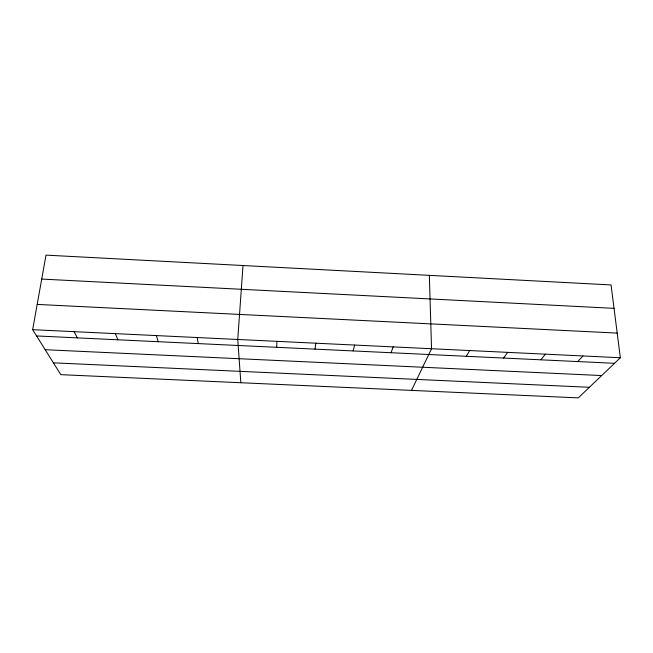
<?xml version="1.0" encoding="UTF-8"?>
<svg xmlns="http://www.w3.org/2000/svg" width="653" height="653" viewBox="0 0 653 653"><rect width="100%" height="100%" fill="white"/><g stroke="black" fill="none" stroke-linecap="round" stroke-linejoin="round"><path stroke-width="0.98" d="M276.692 347.314L276.921 341.339M243.006 265.518L237.749 339.47L240.835 382.74M314.999 349.126L315.881 343.2M32.65 329.675L46.012 255.127L611.053 284.937L620.35 357.746L578.297 397.873L60.794 374.659L32.65 329.675L620.35 357.746M353.118 350.93L354.636 345.053M391.041 352.726L393.188 346.898M411.504 390.388L431.543 348.726L429.339 275.346M466.291 356.285L469.695 350.547M503.634 358.056L507.659 352.359M540.782 359.819L545.418 354.163M577.742 361.566L582.982 355.958M53.391 362.831L589.39 387.286M45.179 349.706L601.674 375.557M36.568 335.944L614.514 363.305M37.18 304.412L617.199 333.095M41.719 279.076L614.04 308.347M74.124 331.659L77.323 337.87M115.369 333.626L117.867 339.789M156.385 335.585L158.189 341.699M197.173 337.536L198.292 343.6"/></g></svg>
